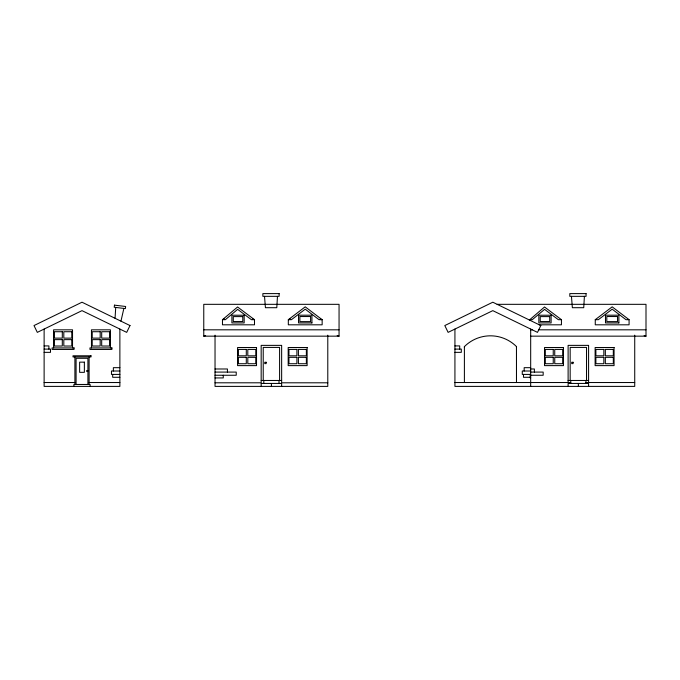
<?xml version="1.0" encoding="UTF-8"?>
<svg xmlns="http://www.w3.org/2000/svg" width="680" height="680" viewBox="0 0 680 680"><rect width="100%" height="100%" fill="white"/><g stroke="black" fill="none" stroke-linecap="round" stroke-linejoin="round"><path stroke-width="1.02" d="M115.056 318.291L115.719 307.436M277.474 296.335L276.786 307.7L265.429 307.7L264.52 296.335M584.409 296.335L583.729 307.7L572.365 307.7L571.455 296.335M516.477 347.293L516.519 346.63A36.831 36.831 0 0 0 464.423 346.596L464.397 347.293M120.955 321.164L123.87 308.414M529.406 320.017L544.527 306.995L561.442 319.685L561.442 324.81L539.257 324.81M595.263 319.685L612.178 306.841L629.085 319.685L629.085 324.81L595.263 324.81L595.263 319.685L598.358 319.685L612.178 309.188L625.991 319.685L629.085 319.685M224.357 319.048L222.471 319.685L222.471 324.81L254.499 324.81L254.499 319.685L237.583 306.995L222.471 319.685L225.352 319.685L237.651 309.366L251.404 319.685L254.499 319.685L252.509 319.09M290.309 319.09L288.32 319.685L288.32 324.81L322.15 324.81L322.15 319.685L305.235 306.841L288.32 319.685L291.414 319.685L305.235 309.188L319.056 319.685L322.15 319.685L320.161 319.09M203.762 336.158L339.056 336.158L339.056 304.325L203.762 304.325L203.762 336.158L205.641 335.639M497.131 304.325L646 304.325L646 336.158L530.681 336.158M529.406 319.685L532.295 319.685L544.587 309.366L558.348 319.685L561.442 319.685M311.933 322.949L298.537 322.94L298.537 315.197L311.933 315.197L311.933 322.94M618.876 322.949L605.481 322.94L605.481 315.197L618.876 315.197L618.876 322.94M203.762 329.817L339.056 329.817M530.681 329.817L532.244 329.817M538.738 329.817L646 329.817M44.123 345.916L48.901 345.916L48.901 349.103M454.929 345.916L459.697 345.916L459.697 349.103M44.123 349.103L50.49 349.103L50.49 352.359L44.123 352.359M454.929 349.103L461.295 349.103L461.295 352.359L454.929 352.359M119.876 367.676L113.365 367.676L113.365 371.008M530.681 367.676L524.169 367.676L524.169 371.008M215.033 368.985L227.434 368.985L227.434 372.087M530.681 368.985L534.378 368.985L534.378 372.087M119.876 371.008L111.469 371.008L111.469 374.416L119.876 374.416M530.681 371.008L522.274 371.008L522.274 374.416L530.681 374.416M215.033 372.087L236.232 372.087L236.232 375.258L215.033 375.258M530.681 372.087L543.175 372.087L543.175 375.258L530.204 375.258L530.204 377.935M119.876 377.298L112.684 377.298L112.684 374.416M530.681 377.298L523.49 377.298L523.49 374.416M215.033 377.935L223.269 377.935L223.269 375.258M261.171 380.469L281.648 380.469M568.115 380.469L588.591 380.469M44.123 382.534L74.902 382.534M89.105 382.534L119.876 382.534M454.929 382.534L570.75 382.534M585.947 382.534L634.729 382.534M215.033 382.798L261.171 382.798L261.171 345.372L281.648 345.372L281.648 382.798L327.786 382.798M644.121 335.639L646 336.158M337.178 335.639L339.056 336.158M516.46 346.587L516.477 382.534M634.729 335.163L634.729 386.393L454.929 386.393L454.929 329.06M588.591 382.798L588.591 345.372L568.115 345.372L568.115 382.534M588.591 386.393L588.591 383.444L568.115 383.435L568.115 386.393M586.534 380.469L586.534 347.421L570.171 347.421L570.171 380.469M585.947 380.477L585.947 383.435M578.348 383.444L578.348 386.393M570.75 380.477L570.75 383.435M530.681 329.06L530.681 386.393M464.397 346.596L464.397 382.534M327.786 335.163L327.786 386.393L215.033 386.393L215.033 335.163M281.648 386.393L281.648 383.444L261.171 383.435L261.171 386.393M279.591 380.469L279.591 347.421L263.228 347.421L263.228 380.469M279.012 380.477L279.012 383.435M271.413 383.444L271.413 386.393M263.815 380.477L263.815 383.435M119.876 329.06L119.876 386.393L44.123 386.393L44.123 329.06M110.406 347.922L110.406 329.825L91.468 329.825L91.468 347.922M90.091 386.393L90.091 384.464L73.916 384.464L73.916 386.393M89.105 356.94L89.105 384.464M87.916 384.464L87.916 358.292L76.084 358.292L76.084 384.464M74.902 356.94L74.902 384.464M72.531 347.922L72.531 329.825L53.592 329.825L53.592 347.922M114.469 305.15L114.215 307.25L125.375 308.593L125.63 306.484L114.469 305.15M129.999 325.558L126.693 332.375L81.999 310.641L37.315 332.375L34 325.558L81.999 302.218L129.999 325.558M540.804 325.558L537.489 332.375L492.804 310.641L448.12 332.375L444.805 325.558L492.804 302.218L540.804 325.558M279.115 293.607L262.871 293.607L262.871 296.335L279.115 296.335L279.115 293.607M586.058 293.607L569.814 293.607L569.814 296.335L586.058 296.335L586.058 293.607M244.162 315.223L231.905 315.223L231.905 322.932L244.162 322.932L244.162 315.223M551.106 315.223L538.849 315.223L538.849 322.932L551.106 322.932L551.106 315.223M310.599 316.531L299.872 316.531L299.872 321.623L310.599 321.623L310.599 316.531M617.542 316.531L606.807 316.531L606.807 321.623L617.542 321.623L617.542 316.531M242.785 316.6L233.282 316.6L233.282 321.547L242.785 321.547L242.785 316.6M549.721 316.6L540.226 316.6L540.226 321.547L549.721 321.547L549.721 316.6M62.305 331.721L54.349 331.721L54.349 338.122L62.305 338.122L62.305 331.721M71.791 331.721L63.809 331.721L63.809 338.13L71.791 338.13L71.791 331.721M100.181 331.721L92.225 331.721L92.225 338.122L100.181 338.122L100.181 331.721M109.65 331.721L101.694 331.721L101.694 338.122L109.65 338.122L109.65 331.721M62.305 339.635L54.349 339.635L54.349 346.026L62.305 346.026L62.305 339.635M71.774 339.635L63.818 339.635L63.818 346.026L71.774 346.026L71.774 339.635M100.181 339.635L92.225 339.635L92.225 346.026L100.181 346.026L100.181 339.635M109.65 339.635L101.694 339.635L101.694 346.026L109.65 346.026L109.65 339.635M256.522 347.523L237.583 347.523L237.583 365.619L256.522 365.619L256.522 347.523M307.122 347.523L288.184 347.523L288.184 365.619L307.122 365.619L307.122 347.523M563.465 347.523L544.527 347.523L544.527 365.619L563.465 365.619L563.465 347.523M614.065 347.523L595.127 347.523L595.127 365.619L614.065 365.619L614.065 347.523M74.043 347.922L52.08 347.922L52.08 349.435L74.043 349.435L74.043 347.922M111.919 347.922L89.956 347.922L89.956 349.435L111.919 349.435L111.919 347.922M246.296 349.418L238.34 349.418L238.34 355.81L246.296 355.81L246.296 349.418M255.782 349.418L247.8 349.418L247.8 355.827L255.782 355.827L255.782 349.418M296.897 349.418L288.949 349.418L288.949 355.81L296.897 355.81L296.897 349.418M306.365 349.418L298.418 349.418L298.418 355.81L306.365 355.81L306.365 349.418M553.24 349.418L545.284 349.418L545.284 355.81L553.24 355.81L553.24 349.418M562.717 349.418L554.736 349.418L554.736 355.827L562.717 355.827L562.717 349.418M603.84 349.418L595.884 349.418L595.884 355.81L603.84 355.81L603.84 349.418M613.309 349.418L605.353 349.418L605.353 355.81L613.309 355.81L613.309 349.418M91.001 355.793L73.007 355.793L73.007 356.94L91.001 356.94L91.001 355.793M246.296 357.332L238.34 357.332L238.34 363.724L246.296 363.724L246.296 357.332M255.765 357.332L247.809 357.332L247.809 363.724L255.765 363.724L255.765 357.332M296.897 357.332L288.949 357.332L288.949 363.724L296.897 363.724L296.897 357.332M306.365 357.332L298.418 357.332L298.418 363.724L306.365 363.724L306.365 357.332M553.24 357.332L545.284 357.332L545.284 363.724L553.24 363.724L553.24 357.332M562.708 357.332L554.752 357.332L554.752 363.724L562.708 363.724L562.708 357.332M603.84 357.332L595.884 357.332L595.884 363.724L603.84 363.724L603.84 357.332M613.309 357.332L605.353 357.332L605.353 363.724L613.309 363.724L613.309 357.332M84.371 362.151L79.636 362.151L79.636 372.342L84.371 372.342L84.371 362.151M266.135 362.27L264.767 362.27L264.767 363.63L266.135 363.63L266.135 362.27M573.078 362.27L571.71 362.27L571.71 363.63L573.078 363.63L573.078 362.27M87.686 370.625L86.632 370.625L86.632 371.382L87.686 371.382L87.686 370.625"/></g></svg>
